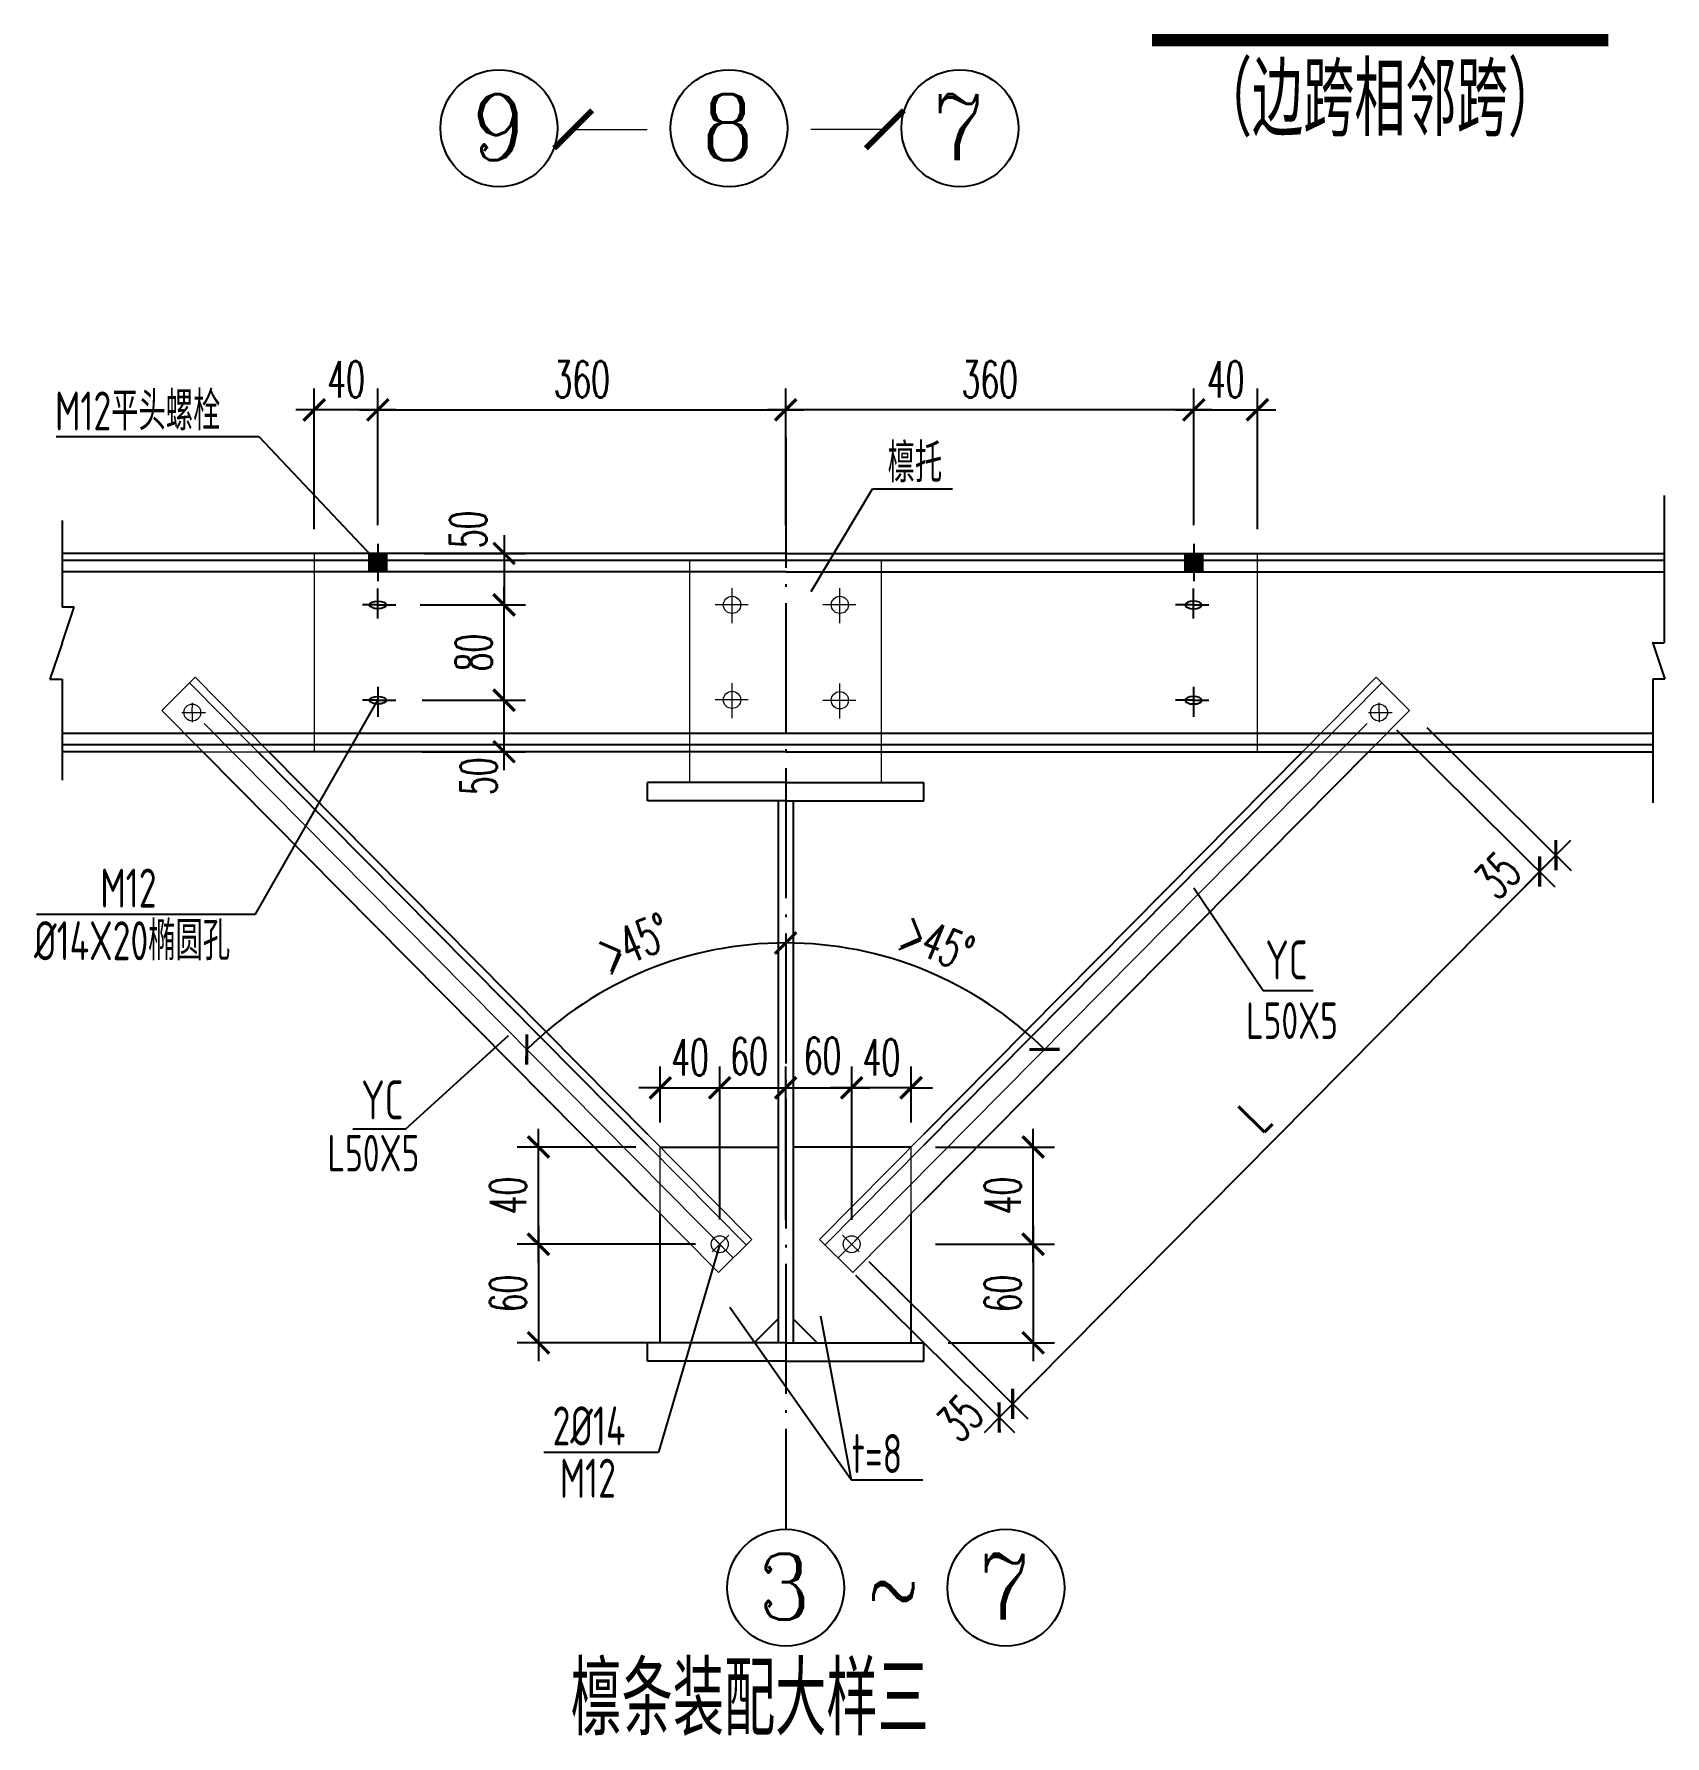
# Model space of a CAD drawing. Extents: x -307088 to 5640332, y -3541089 to -2181377.
# Drawn here: x 5561042 to 5576102, y -3395490 to -3379777 of the extents above; entities that cross this region are included whole.
import ezdxf
from ezdxf.enums import TextEntityAlignment as Align

# ---------------------------------------------------------------- set-up
doc = ezdxf.new("R2010")
doc.units = 0
doc.header["$LTSCALE"] = 100
doc.header["$MEASUREMENT"] = 0
for name, pattern in [('ACAD_ISO02W100', [15, 12, -3]), ('ACAD_ISO04W100', [30.5, 24, -3, 0.5, -3]), ('CENTER', [2, 1.25, -0.25, 0.25, -0.25]), ('DASH', [0.35, 0.25, -0.1])]:
    doc.linetypes.add(name, pattern=pattern)
doc.layers.get('0').update_dxf_attribs({"linetype": 'CONTINUOUS'})
doc.layers.get('DEFPOINTS').update_dxf_attribs({"linetype": 'CONTINUOUS'})
for name, color, linetype in [('11', 7, 'CONTINUOUS'), ('PUB_DIM', 3, 'CONTINUOUS'), ('PUB_TEXT', 7, 'CONTINUOUS'), ('标注', 7, 'CONTINUOUS'), ('螺栓', 15, 'CONTINUOUS')]:
    doc.layers.add(name, color=color, linetype=linetype)
for name, color, linetype, lineweight in [('虚线', 8, 'ACAD_ISO02W100', 9), ('轮廓', 7, 'CONTINUOUS', 9), ('轴线', 1, 'CENTER', 13)]:
    doc.layers.add(name, color=color, linetype=linetype, lineweight=lineweight)
doc.styles.add('_HZTXT', font='tssdeng.shx', dxfattribs={"width": 0.8, "bigfont": 'HZTXT.shx'})
doc.styles.add('DIM_FONT', font='SIMPLEX.shx', dxfattribs={"width": 0.6, "bigfont": 'hztxt.shx'})
doc.styles.add('HZTXT1', font='simplex.shx', dxfattribs={"width": 0.7, "height": 1000, "bigfont": 'hztxt.shx'})
doc.styles.add('ROMANC', font='ROMANC.shx', dxfattribs={"width": 0.7, "height": 700})
doc.dimstyles.new('dim100', dxfattribs={"dimtxt": 300, "dimasz": 176, "dimexe": 176, "dimexo": 200, "dimgap": 100, "dimtad": 1, "dimdec": 0, "dimdsep": 46, "dimtxsty": 'DIM_FONT', "dimblk": 'ARCHTICK', "dimcen": 2.5, "dimdle": 150, "dimclrd": 136, "dimclre": 136, "dimclrt": 7, "dimadec": 0, "dimazin": 0, "dimtfac": 1, "dimtdec": 0, "dimtix": 1, "dimtmove": 2, "dimatfit": 2, "dimldrblk": 'ARCHTICK', "dimfxl": 1, "dimlwd": -1, "dimarcsym": 0})

# ---------------------------------------------------------------- blocks, each defined once
blk = doc.blocks.new('A$C3B1F439F')
at = {"layer": '轮廓'}
for p, q in [((-154.8810279422905, -153.395004266029), (190.4352537734667, 188.6081010246126)), ((0, 0), (-138.8577933646739, 140.202986903023)), ((0, 0), (138.8577933651395, -140.202986903023))]:
    blk.add_line(p, q, dxfattribs=at)
blk.add_circle((0, 2.764863893389702e-10), 173.6813268979782, dxfattribs=at)
blk = doc.blocks.new('轴线号')
at = {"layer": 'PUB_DIM', "lineweight": -3}
blk.add_circle((0, -400), 400, dxfattribs=at)
at = {"layer": 'PUB_TEXT', "lineweight": -3, "style": 'ROMANC', "width": 0.8888888888888923}
blk.add_attdef('A', text='', height=450, dxfattribs=at).set_placement((-190.3437197536987, -618.2701842020033), (171.5610421510646, -618.2701842020033), align=Align.FIT)
blk = doc.blocks.new('A$C280F6FDE')
at = {"layer": '轮廓'}
for p, q in [((-244.3734689819394, 244.3734689818875), (261.523158042226, -261.5231580422314)), ((235.4957605228992, 235.4957605229056), (-242.2411226265831, -242.2411226265303))]:
    blk.add_line(p, q, dxfattribs=at)
blk.add_circle((2.52895508275833, 6.10543766020055), 176.9472, dxfattribs=at)
blk = doc.blocks.new('_ARCHTICK')
at = {"color": 0, "linetype": 'ByBlock', "const_width": 0.15}
blk.add_lwpolyline([(-0.5, -0.5), (0.5, 0.5)], dxfattribs=at)

msp = doc.modelspace()

# ---------------------------------------------------------------- linework, layer by layer
at = {"color": 136, "linetype": 'ByBlock'}
for p, q in [((5563629.872933952, -3384347.778070449), (5563629.872933952, -3383048.749817878)), ((5564217.173353497, -3384311.063803817), (5564217.173353497, -3383048.749817878)), ((5564217.173353497, -3384311.063803817), (5564217.173353497, -3383048.749817878)), ((5567983.130668297, -3383996.063803817), (5567983.130668297, -3383048.749817878)), ((5567983.130668297, -3384311.063803817), (5567983.130668297, -3383048.749817878)), ((5571751.997567417, -3384311.063803817), (5571751.997567417, -3383048.749817878)), ((5571751.997567417, -3384311.063803817), (5571751.997567417, -3383048.749817878)), ((5572339.297986962, -3384347.778070449), (5572339.297986962, -3383048.749817878)), ((5564385.923353497, -3383246.749817878), (5563461.122933952, -3383246.749817878)), ((5564048.423353497, -3383246.749817878), (5568151.880668297, -3383246.749817878)), ((5571920.747567417, -3383246.749817878), (5567814.380668297, -3383246.749817878)), ((5571583.247567417, -3383246.749817878), (5572508.047986962, -3383246.749817878)), ((5565383.033657445, -3384404.028070449), (5565383.033657445, -3385048.767975133)), ((5564644.060938803, -3384572.778070449), (5565581.033657445, -3384572.778070449)), ((5565383.033657445, -3386096.692131655), (5565383.033657445, -3384880.017975133)), ((5564607.257476885, -3385048.767975133), (5565581.033657445, -3385048.767975133)), ((5564939.304643311, -3385048.767975133), (5565581.033657445, -3385048.767975133)), ((5564626.270938851, -3385927.942131655), (5565581.033657445, -3385927.942131655)), ((5564626.270938851, -3385927.942131655), (5565581.033657445, -3385927.942131655)), ((5565383.033657445, -3386572.682036339), (5565383.033657445, -3385927.942131655)), ((5573622.0744278, -3386200.527286396), (5575085.680008467, -3387650.090136622)), ((5573622.0744278, -3386200.527286396), (5575085.68000846, -3387650.090136615)), ((5573903.945942182, -3386179.67456088), (5575235.682932967, -3387498.634049429)), ((5564626.270938851, -3386403.932036339), (5565581.033657445, -3386403.932036339)), ((5575095.002529833, -3387359.303420444), (5575234.333158817, -3387218.623017307)), ((5569960.576293064, -3392543.469731348), (5575063.747300489, -3387390.861436781)), ((5574944.999605326, -3387510.75950763), (5575095.002529833, -3387359.303420444)), ((5574944.999605326, -3387510.75950763), (5575095.002529833, -3387359.303420444)), ((5574944.999605326, -3387510.75950763), (5574805.668976339, -3387651.439910766)), ((5566825.505784059, -3389827.865020161), (5566825.505784059, -3389308.581294775)), ((5567373.912561629, -3389646.218452521), (5567373.912561629, -3389308.581294775)), ((5567373.912561629, -3390722.085894247), (5567373.912561629, -3389308.581294775)), ((5567983.130668297, -3390725.86340028), (5567983.130668297, -3389308.581294775)), ((5567983.130668297, -3390722.085894247), (5567983.130668297, -3389308.581294775)), ((5568592.348774964, -3389646.218452521), (5568592.348774964, -3389308.581294775)), ((5568592.348774964, -3390725.86340028), (5568592.348774964, -3389308.581294775)), ((5569140.755552534, -3389827.865020161), (5569140.755552534, -3389308.581294775)), ((5566825.505784059, -3389506.581294775), (5566627.505784059, -3389506.581294775)), ((5566825.505784059, -3389506.581294775), (5567373.912561629, -3389506.581294775)), ((5567205.162561629, -3389506.581294775), (5568151.880668297, -3389506.581294775)), ((5567373.912561629, -3389506.581294775), (5567571.912561629, -3389506.581294775)), ((5567814.380668297, -3389506.581294775), (5568761.098774964, -3389506.581294775)), ((5568592.348774964, -3389506.581294775), (5568394.348774964, -3389506.581294775)), ((5569140.755552534, -3389506.581294775), (5568592.348774964, -3389506.581294775)), ((5569140.755552534, -3389506.581294775), (5569338.755552534, -3389506.581294775)), ((5565700.498825273, -3391119.61340028), (5565700.498825273, -3389884.115020161)), ((5570268.083953608, -3391119.61340028), (5570268.083953608, -3389884.115020161)), ((5566600.505784059, -3390052.865020161), (5565502.498825273, -3390052.865020161)), ((5569365.755552534, -3390052.865020161), (5570466.083953608, -3390052.865020161)), ((5565700.498825273, -3390782.11340028), (5565700.498825273, -3392029.158365048)), ((5570268.083953608, -3390782.11340028), (5570268.083953608, -3392029.158365048)), ((5567148.912561629, -3390950.86340028), (5565502.498825273, -3390950.86340028)), ((5566600.505784059, -3390950.86340028), (5565502.498825273, -3390950.86340028)), ((5569365.755552534, -3390950.86340028), (5570466.083953608, -3390950.86340028)), ((5569365.755552534, -3390950.86340028), (5570466.083953608, -3390950.86340028)), ((5568752.212869445, -3391109.193660482), (5570220.004391652, -3392562.902289623)), ((5568752.212869439, -3391109.193660489), (5570220.004391359, -3392562.902289479)), ((5568627.240855416, -3391235.376348696), (5570095.032377625, -3392689.084977836)), ((5567148.912561629, -3391860.408365048), (5565502.498825273, -3391860.408365048)), ((5569483.327908434, -3391860.408365048), (5570466.083953608, -3391860.408365048)), ((5570079.32398851, -3392423.571660643), (5570218.654617488, -3392282.891257501)), ((5570079.32398851, -3392423.571660643), (5569954.351974482, -3392549.754348857)), ((5570079.32398851, -3392423.571660643), (5569954.351974482, -3392549.754348857)), ((5569954.351974482, -3392549.754348857), (5569815.021345504, -3392690.434751999))]:
    msp.add_line(p, q, dxfattribs=at)
for centre, radius, start, end in [((5567983.130668297, -3391565.983345373), 3397.15528695467, 90, 134.723811734721), ((5567983.130668297, -3391565.983345374), 3397.155286954086, 45.27618826527895, 90)]:
    msp.add_arc(centre, radius, start, end, dxfattribs=at)
at = {"layer": '11', "color": 7}
msp.add_line((5569027.137558568, -3388228.035425137), (5569228.649428131, -3388146.708846115), dxfattribs=at)
at = {"layer": 'DEFPOINTS', "color": 0, "linetype": 'ByBlock'}
for p in [(5563629.872933952, -3383246.749817878), (5567983.130668297, -3383246.749817878), (5567983.130668297, -3383246.749817878), (5572339.297986962, -3383246.749817878), (5567983.130668297, -3383506.269211544), (5567983.130668297, -3383506.269211544), (5567983.130668297, -3384221.063803817), (5563629.872933952, -3384572.778070449), (5564217.173353497, -3384536.063803817), (5564217.173353497, -3384536.063803817), (5564419.060938803, -3384572.778070449), (5571751.997567417, -3384536.063803817), (5571751.997567417, -3384536.063803817), (5572339.297986962, -3384572.778070449), (5576008.646943701, -3384572.778070449), (5564382.257476885, -3385048.767975133), (5564714.304643311, -3385048.767975133), (5565383.033657445, -3385048.767975133), (5565383.033657445, -3385048.767975133), (5575971.843481783, -3385048.767975133), (5564401.270938851, -3385927.942131655), (5564401.270938851, -3385927.942131655), (5565383.033657445, -3385927.942131655), (5575990.856943751, -3385927.942131656), (5575990.856943751, -3385927.942131656), (5562612.40838995, -3386143.231859796), (5573353.852946645, -3386143.231859796), (5573462.210333327, -3386042.197026185), (5573462.210333327, -3386042.197026185), (5573744.081847709, -3386021.344300671), (5564401.270938851, -3386403.932036339), (5575990.856943751, -3386403.932036339), (5575990.856943751, -3386687.684431146), (5575095.002529833, -3387359.303420444), (5574944.999605332, -3387510.759507637), (5567373.912561629, -3389506.581294775), (5567983.130668297, -3389506.581294775), (5568592.348774964, -3389506.581294775), (5568592.348774964, -3389506.581294775), (5567373.912561629, -3389871.218452521), (5568592.348774964, -3389871.218452521), (5565700.498825273, -3390052.865020161), (5566825.505784059, -3390052.865020161), (5566825.505784059, -3390052.865020161), (5569140.755552534, -3390052.865020161), (5569140.755552534, -3390052.865020161), (5570268.083953608, -3390052.865020161), (5566825.505784059, -3390950.86340028), (5567373.912561629, -3390947.085894247), (5567373.912561629, -3390950.86340028), (5567983.130668297, -3390947.085894247), (5567983.130668297, -3390950.86340028), (5568592.348774964, -3390950.86340028), (5568592.348774964, -3390950.86340028), (5568592.348774964, -3390950.86340028), (5569140.755552534, -3390950.86340028), (5569140.755552534, -3390950.86340028), (5567498.884575658, -3391077.046088492), (5568467.376760937, -3391077.046088492), (5568467.376760937, -3391077.046088492), (5565700.498825273, -3391860.408365048), (5567373.912561629, -3391860.408365048), (5569258.327908434, -3391860.408365048), (5570268.083953608, -3391860.408365048), (5569954.351974482, -3392549.754348857), (5567983.130668297, -3393581.519123198), (5567983.130668297, -3393581.519123198)]:
    msp.add_point(p, dxfattribs=at)
at = {"layer": 'PUB_DIM', "lineweight": -3, "const_width": 112.5}
msp.add_lwpolyline([(5571365.206390966, -3379833.654174882), (5575578.538642121, -3379833.654174882)], dxfattribs=at)
at = {"layer": '标注', "color": 136, "ltscale": 1.5}
for p, q in [((5561245.6193853, -3383492.016910383), (5563119.584755508, -3383492.016910383)), ((5568785.958174642, -3383977.682473829), (5569522.95393349, -3383977.682473829)), ((5561063.658033481, -3387903.447651431), (5563087.759822773, -3387903.447651431)), ((5572854.177312946, -3388610.533889318), (5572392.710340105, -3388610.533889318)), ((5565749.115770288, -3392871.751299814), (5566808.056882964, -3392871.751299814))]:
    msp.add_line(p, q, dxfattribs=at)
at = {"layer": '标注', "color": 136}
for p, q in [((5563119.584755508, -3383492.016910383), (5564217.173353497, -3384656.977172618)), ((5568219.881312652, -3384923.292586243), (5568785.958174642, -3383977.682473829)), ((5563087.759822773, -3387903.447651431), (5564217.173353497, -3385927.942131655)), ((5572392.710340105, -3388610.533889318), (5571751.818868207, -3387664.362361892)), ((5564476.594339464, -3389884.359527445), (5565423.443025678, -3389023.105416812)), ((5563985.497846432, -3389884.359527445), (5564476.594339464, -3389884.359527445)), ((5567373.912561629, -3390950.86340028), (5566808.056882964, -3392871.751299814)), ((5568586.597594552, -3393127.289489297), (5567468.096847499, -3391535.007387101)), ((5568305.809644902, -3391610.653825224), (5568586.597594552, -3393127.289489297)), ((5568586.597594552, -3393127.289489297), (5569249.218314748, -3393127.289489297))]:
    msp.add_line(p, q, dxfattribs=at)
at = {"layer": '标注'}
for p, q in [((5576096.052664371, -3384036.924210472), (5576096.052664371, -3385398.448997146)), ((5561300.6129569, -3384269.700436805), (5561300.6129569, -3385070.272839886)), ((5564217.173353497, -3385172.609684495), (5564217.173353497, -3384894.970028701)), ((5571749.0879831, -3385172.609684495), (5571749.0879831, -3384894.970028701)), ((5564217.173353497, -3385048.767975133), (5564076.366700588, -3385048.767975133)), ((5564217.173353497, -3385048.767975133), (5564382.257476885, -3385048.767975133)), ((5571749.0879831, -3385048.767975133), (5571584.003859712, -3385048.767975133)), ((5571749.0879831, -3385048.767975133), (5571889.894636007, -3385048.767975133)), ((5561412.101365438, -3385070.272839886), (5561300.6129569, -3385070.272839886)), ((5561300.6129569, -3385402.541754557), (5561412.101365438, -3385070.272839886)), ((5561300.6129569, -3385402.541754557), (5561189.124548364, -3385734.810669228)), ((5575984.564255835, -3385398.448997146), (5576096.052664371, -3385398.448997146)), ((5575990.856943751, -3385402.541754557), (5575984.564255835, -3385398.448997146)), ((5575990.856943751, -3385402.541754557), (5576102.345352286, -3385734.810669228)), ((5561189.124548364, -3385734.810669228), (5561300.6129569, -3385734.810669228)), ((5561300.6129569, -3385734.810669228), (5561300.6129569, -3386665.946303674)), ((5564217.173353497, -3385804.100422293), (5564217.173353497, -3386081.740078087)), ((5571749.0879831, -3385804.100422293), (5571749.0879831, -3386081.740078087)), ((5575990.856943751, -3385734.810669228), (5575990.856943751, -3386874.700365651)), ((5576102.345352286, -3385734.810669228), (5575990.856943751, -3385734.810669228)), ((5564217.173353497, -3385927.942131655), (5564076.366700588, -3385927.942131655)), ((5564217.173353497, -3385927.942131655), (5564382.257476885, -3385927.942131655)), ((5571749.0879831, -3385927.942131655), (5571584.003859712, -3385927.942131655)), ((5571749.0879831, -3385927.942131655), (5571889.894636007, -3385927.942131655))]:
    msp.add_line(p, q, dxfattribs=at)
for centre in [(5564217.173353497, -3385048.767975133), (5564217.173353497, -3385927.942131655)]:
    msp.add_ellipse(centre, major_axis=(-76.2141774889215, 0), ratio=0.456206747553017, dxfattribs=at)
at = {"layer": '标注', "extrusion": (0, 0, -1)}
for centre in [(5571749.0879831, -3385048.767975133), (5571749.0879831, -3385927.942131655)]:
    msp.add_ellipse(centre, major_axis=(76.21417748892145, 0), ratio=0.4562067475530172, dxfattribs=at)
at = {"layer": '虚线', "linetype": 'Continuous', "ltscale": 40}
for p, q in [((5563629.872933952, -3384572.778070449), (5563629.872933952, -3386403.932036339)), ((5572336.388402645, -3384572.778070449), (5572336.388402645, -3386403.932036339))]:
    msp.add_line(p, q, dxfattribs=at)
at = {"layer": '虚线', "ltscale": 5000}
for p, q in [((5562612.40838995, -3386143.231859796), (5567498.884575658, -3391077.046088492)), ((5573353.852946645, -3386143.231859796), (5568467.376760937, -3391077.046088492))]:
    msp.add_line(p, q, dxfattribs=at)
at = {"layer": '虚线', "ltscale": 40}
for p, q in [((5566825.505784059, -3390669.265606599), (5566825.505784059, -3390052.865020161)), ((5569140.755552534, -3390669.265606599), (5569140.755552534, -3390052.865020161))]:
    msp.add_line(p, q, dxfattribs=at)
at = {"layer": '螺栓', "color": 1, "linetype": 'ACAD_ISO04W100', "ltscale": 0.5}
msp.add_line((5567983.130668297, -3383506.269211544), (5567983.130668297, -3393581.519123198), dxfattribs=at)
at = {"layer": '螺栓', "color": 3, "lineweight": -3, "ltscale": 1.5}
for p, q in [((5567983.130668297, -3384572.778070449), (5561300.6129569, -3384572.778070449)), ((5567983.130668297, -3384572.778070449), (5576096.052664371, -3384572.778070449)), ((5567983.130668297, -3384742.878053438), (5561300.6129569, -3384742.878053438)), ((5567983.130668297, -3384742.878053438), (5576096.052664371, -3384742.878053438)), ((5562601.096442915, -3386403.932036339), (5561303.373551026, -3386403.932036339)), ((5562601.096442915, -3386403.932036339), (5566707.380795872, -3390549.996275217)), ((5563211.58290367, -3386403.932036339), (5566707.380795872, -3389933.595688778)), ((5567983.130668297, -3386403.932036339), (5563211.58290367, -3386403.932036339)), ((5567983.130668297, -3386403.932036339), (5572754.678432925, -3386403.932036339)), ((5573365.164893677, -3386403.932036339), (5569258.880540721, -3390549.996275217)), ((5572754.678432925, -3386403.932036339), (5569258.880540721, -3389933.595688778)), ((5573365.164893677, -3386403.932036339), (5575990.856943751, -3386403.932036339)), ((5566707.380795872, -3386857.784414135), (5566707.380795872, -3386687.684431146)), ((5567983.130668297, -3386687.684431146), (5566707.380795872, -3386687.684431146)), ((5567983.130668297, -3386687.684431146), (5569258.880540721, -3386687.684431146)), ((5569258.880540721, -3386857.784414135), (5569258.880540721, -3386687.684431146)), ((5567983.130668297, -3386857.784414135), (5566707.380795872, -3386857.784414135)), ((5567914.697071092, -3386857.784414135), (5567914.697071092, -3391860.408365048)), ((5567983.130668297, -3386857.784414135), (5569258.880540721, -3386857.784414135)), ((5568051.564265501, -3386857.784414135), (5568051.564265501, -3391860.408365048)), ((5566825.505784059, -3390052.865020161), (5567914.697071092, -3390052.865020161)), ((5569140.755552534, -3390052.865020161), (5568051.564265501, -3390052.865020161)), ((5566825.505784059, -3391860.408365048), (5566825.505784059, -3390669.265606599)), ((5569140.755552534, -3391860.408365048), (5569140.755552534, -3390669.265606599)), ((5567914.697071092, -3391639.408042054), (5567693.06613216, -3391860.408365048)), ((5568051.564265504, -3391639.408042054), (5568273.195204435, -3391860.408365048)), ((5566707.380795872, -3392030.508348038), (5566707.380795872, -3391860.408365048)), ((5567983.130668297, -3391860.408365048), (5566707.380795872, -3391860.408365048)), ((5567983.130668297, -3391860.408365048), (5569258.880540721, -3391860.408365048)), ((5569258.880540721, -3392030.508348038), (5569258.880540721, -3391860.408365048)), ((5567983.130668297, -3392030.508348038), (5566707.380795872, -3392030.508348038)), ((5567983.130668297, -3392030.508348038), (5569258.880540721, -3392030.508348038))]:
    msp.add_line(p, q, dxfattribs=at)
at = {"layer": '螺栓', "color": 7, "linetype": 'Continuous', "ltscale": 1.5}
for p, q in [((5564217.173353497, -3384483.711969417), (5564217.173353497, -3384830.242375819)), ((5571751.997567417, -3384483.711969417), (5571751.997567417, -3384830.242375819))]:
    msp.add_line(p, q, dxfattribs=at)
at = {"layer": '螺栓', "color": 7, "linetype": 'DASH', "ltscale": 5000}
for p, q in [((5576096.052664371, -3384636.565564071), (5561300.6129569, -3384636.565564071)), ((5575990.856943751, -3386233.83205335), (5561303.373551026, -3386233.83205335)), ((5575990.856943751, -3386340.144542719), (5561303.373551026, -3386340.144542719)), ((5563109.835160211, -3386403.932036339), (5566707.380795872, -3390036.329119851)), ((5572856.426176382, -3386403.932036339), (5569258.880540721, -3390036.329119851))]:
    msp.add_line(p, q, dxfattribs=at)
at = {"layer": '螺栓', "color": 7, "lineweight": -3, "ltscale": 1.5}
msp.add_line((5566373.473698083, -3388458.759419126), (5566461.424879905, -3388270.585258039), dxfattribs=at)
at = {"layer": '螺栓', "color": 7, "linetype": 'Continuous', "ltscale": 1.5, "const_width": 180}
for points in [[(5564217.173353497, -3384572.778070449), (5564217.173353497, -3384742.878053438)], [(5571751.997567417, -3384572.778070449), (5571751.997567417, -3384742.878053438)]]:
    msp.add_lwpolyline(points, dxfattribs=at)
at = {"layer": '轮廓'}
for p, q in [((5567098.394668298, -3386687.684431146), (5567098.394668298, -3384636.565564071)), ((5568867.866668299, -3386687.684431146), (5568867.866668299, -3384636.565564071)), ((5562530.365459405, -3385716.115255572), (5562222.179488886, -3386021.344300671)), ((5563109.835160211, -3386403.932036339), (5562479.001130987, -3385766.986763088)), ((5563211.58290367, -3386403.932036339), (5562530.365459407, -3385716.115255572)), ((5572754.678432925, -3386403.932036339), (5573435.89587719, -3385716.115255572)), ((5572856.426176382, -3386403.932036339), (5573487.26020561, -3385766.986763088)), ((5573435.89587719, -3385716.115255572), (5573744.081847709, -3386021.344300671)), ((5562601.096442915, -3386403.932036339), (5562222.179488886, -3386021.344300671)), ((5573365.164893677, -3386403.932036339), (5573744.081847709, -3386021.344300671)), ((5562601.096442915, -3386403.932036339), (5563211.58290367, -3386403.932036339)), ((5572754.678432925, -3386403.932036339), (5573365.164893677, -3386403.932036339)), ((5566707.380795872, -3389933.595688778), (5567671.01601482, -3390906.566184044)), ((5569258.880540721, -3389933.595688778), (5568295.245321777, -3390906.566184044)), ((5566707.380795872, -3390036.329119851), (5567619.651686398, -3390957.437691561)), ((5569258.880540721, -3390036.329119851), (5568346.609650195, -3390957.437691561)), ((5566707.380795872, -3390549.996275217), (5567362.830044298, -3391211.795229142)), ((5569258.880540721, -3390549.996275217), (5568603.431292295, -3391211.795229142)), ((5567304.216099055, -3391019.891152199), (5567459.608425828, -3390865.989754818)), ((5568662.045237539, -3391019.891152199), (5568506.652910767, -3390865.989754818)), ((5567373.912561629, -3390950.86340028), (5567311.426554617, -3390887.772056174)), ((5567362.830044298, -3391211.795229141), (5567671.01601482, -3390906.566184044)), ((5567373.912561629, -3390950.86340028), (5567436.398568645, -3391013.954744386)), ((5568603.431292295, -3391211.795229141), (5568295.245321775, -3390906.566184044)), ((5568592.348774964, -3390950.86340028), (5568529.862767952, -3391013.954744386)), ((5568592.348774964, -3390950.86340028), (5568654.83478198, -3390887.772056174))]:
    msp.add_line(p, q, dxfattribs=at)
for centre in [(5567373.912561629, -3390950.86340028), (5568592.348774964, -3390950.86340028)]:
    msp.add_circle(centre, 78.1565971040902, dxfattribs=at)

# ---------------------------------------------------------------- block references
at = {"color": 136, "linetype": 'ByBlock'}
for p, xscale, yscale, zscale, rotation in [((5563629.872933952, -3383246.749817878), 198, 198, 198, 180), ((5564217.173353497, -3383246.749817878), 198, 198, 198, 180), ((5567983.130668297, -3383246.749817878), 198, 198, 198, 180), ((5571751.997567417, -3383246.749817878), 198, 198, 198, 180), ((5565383.033657445, -3384572.778070449), 198, 198, 198, 90), ((5565383.033657445, -3385048.767975133), 198, 198, 198, 270), ((5565383.033657445, -3385048.767975133), 198, 198, 198, 90), ((5565383.033657445, -3385927.942131655), 198, 198, 198, 90), ((5565383.033657445, -3385927.942131655), 198, 198, 198, 270), ((5565383.033657445, -3386403.932036339), 198, 198, 198, 270), ((5575095.002529833, -3387359.303420444), 197.9999999997679, 197.9999999997679, 197.9999999997679, 225.2761882720445), ((5574944.999605332, -3387510.759507637), 197.9999999995731, 197.9999999995731, 197.9999999995731, 45.2761882722163), ((5574944.999605326, -3387510.75950763), 197.9999999995731, 197.9999999995731, 197.9999999995731, 45.2761882722163), ((5567983.130668297, -3388168.828058419), 198, 198, 198, 180), ((5565592.586310361, -3389152.280439788), 198.0000000000083, 198.0000000000083, 198.0000000000083, 224.7238117253832), ((5570373.675026232, -3389152.280439789), 198.0000000000083, 198.0000000000083, 198.0000000000083, 315.2761882746168), ((5567373.912561629, -3389506.581294775), 198, 198, 198, 180), ((5567373.912561629, -3389506.581294775), 198, 198, 198, 180), ((5567983.130668297, -3389506.581294775), 198, 198, 198, 180), ((5569140.755552534, -3389506.581294775), 198, 198, 198, 180), ((5565700.498825273, -3390052.865020161), 198, 198, 198, 90), ((5570268.083953608, -3390052.865020161), 198, 198, 198, 90), ((5565700.498825273, -3390950.86340028), 198, 198, 198, 90), ((5565700.498825273, -3390950.86340028), 198, 198, 198, 270), ((5570268.083953608, -3390950.86340028), 198, 198, 198, 90), ((5570268.083953608, -3390950.86340028), 198, 198, 198, 270), ((5565700.498825273, -3391860.408365048), 198, 198, 198, 270), ((5570268.083953608, -3391860.408365048), 198, 198, 198, 270), ((5570079.32398851, -3392423.571660643), 198.0000000004015, 198.0000000004015, 198.0000000004015, 225.2761882745019), ((5570079.323988222, -3392423.571660494), 197.9999999997679, 197.9999999997679, 197.9999999997679, 225.2761882720445), ((5569954.351974482, -3392549.754348857), 197.9999999992218, 197.9999999992218, 197.9999999992218, 45.27618827484658)]:
    msp.add_blockref('_ARCHTICK', p, dxfattribs=dict(at, xscale=xscale, yscale=yscale, zscale=zscale, rotation=rotation))
at = {"color": 136, "linetype": 'ByBlock', "xscale": 198, "yscale": 198, "zscale": 198}
for p in [(5564217.173353497, -3383246.749817878), (5567983.130668297, -3383246.749817878), (5571751.997567417, -3383246.749817878), (5572339.297986962, -3383246.749817878), (5567983.130668297, -3388168.828058419), (5566825.505784059, -3389506.581294775), (5567983.130668297, -3389506.581294775), (5568592.348774964, -3389506.581294775), (5568592.348774964, -3389506.581294775)]:
    msp.add_blockref('_ARCHTICK', p, dxfattribs=at)
at = {"layer": '标注', "ltscale": 1.5}
ref = msp.add_blockref('轴线号', (5565334.973582136, -3380106.76520448), dxfattribs=dict(at, xscale=1.350000000558794, yscale=1.350000000558794, zscale=1.350000000558794))
ref.add_attrib('A', '9', dxfattribs={"layer": 'PUB_TEXT', "lineweight": -3, "height": 607.4999999999998, "style": 'ROMANC', "width": 0.9934640522883939}).set_placement((5565078.009560469, -3380941.429953153), (5565566.58098904, -3380941.429953153), align=Align.FIT)
ref = msp.add_blockref('轴线号', (5567459.993827363, -3380106.76520448), dxfattribs=dict(at, xscale=1.350000000558794, yscale=1.350000000558794, zscale=1.350000000558794))
ref.add_attrib('A', '8', dxfattribs={"layer": 'PUB_TEXT', "lineweight": -3, "height": 607.4999999999998, "style": 'ROMANC', "width": 0.9934640522883935}).set_placement((5567203.029805695, -3380941.429953153), (5567691.601234267, -3380941.429953153), align=Align.FIT)
ref = msp.add_blockref('轴线号', (5569591.925356231, -3380106.76520448), dxfattribs=dict(at, xscale=1.350000000558794, yscale=1.350000000558794, zscale=1.350000000558794))
ref.add_attrib('A', '7', dxfattribs={"layer": 'PUB_TEXT', "lineweight": -3, "height": 607.4999999999998, "style": 'ROMANC', "width": 0.9934640522883936}).set_placement((5569334.961334563, -3380941.429953153), (5569823.532763135, -3380941.429953153), align=Align.FIT)
at = {"layer": '标注'}
for name, p, xscale, yscale, zscale, rotation in [('A$C280F6FDE', (5567485.466668297, -3385048.809665412), 0.4499999994108588, 0.4499999994108588, 0.4499999994108588, 314.9999998993818), ('A$C280F6FDE', (5568480.794668298, -3385048.809665412), 0.4499999994108588, 0.4499999994108588, 0.4499999994108588, 314.9999998993818), ('A$C280F6FDE', (5567485.466668298, -3385925.880942367), 0.4499999994108588, 0.4499999994108588, 0.4499999994108588, 314.9999998993818), ('A$C280F6FDE', (5568480.794668298, -3385929.392898955), 0.4499999994108588, 0.4499999994108588, 0.4499999994108588, 314.9999998993818), ('A$C3B1F439F', (5562504.051003268, -3386042.197026185), 0.4500000000271546, 0.4500000000271546, 0.4500000000271546, 315.2253216834445), ('A$C3B1F439F', (5573462.210333327, -3386042.197026185), 0.4500000000271546, 0.4500000000271546, 0.4500000000271546, 315.2253216834445)]:
    msp.add_blockref(name, p, dxfattribs=dict(at, xscale=xscale, yscale=yscale, zscale=zscale, rotation=rotation))
at = {"layer": '标注', "ltscale": 1.5}
ref = msp.add_blockref('轴线号', (5567983.130668297, -3393581.519123198), dxfattribs=dict(at, xscale=1.350000000558794, yscale=1.350000000558794, zscale=1.350000000558794))
ref.add_attrib('A', '3', dxfattribs={"layer": 'PUB_TEXT', "lineweight": -3, "height": 607.4999999999998, "style": 'ROMANC', "width": 0.9934640522864998}).set_placement((5567726.16664663, -3394416.183871871), (5568214.7380752, -3394416.183871871), align=Align.FIT)
ref = msp.add_blockref('轴线号', (5570016.995286508, -3393581.519123198), dxfattribs=dict(at, xscale=1.350000000558794, yscale=1.350000000558794, zscale=1.350000000558794))
ref.add_attrib('A', '7', dxfattribs={"layer": 'PUB_TEXT', "lineweight": -3, "height": 607.4999999999998, "style": 'ROMANC', "width": 0.9934640522864999}).set_placement((5569760.03126484, -3394416.183871871), (5570248.602693411, -3394416.183871871), align=Align.FIT)

# ---------------------------------------------------------------- texts
at = {"color": 7, "linetype": 'ByBlock', "char_height": 337.5, "attachment_point": 5, "style": 'DIM_FONT'}
for s, insert in [('40', (5563923.523143725, -3382965.499817878)), ('360', (5566100.152010899, -3382965.499817878)), ('360', (5569867.564117856, -3382965.499817878)), ('40', (5572045.64777719, -3382965.499817878)), ('40', (5567099.709172845, -3389225.331294775)), ('60', (5567644.865186553, -3389214.443608241)), ('60', (5568323.466989361, -3389209.707545221)), ('40', (5568866.55216375, -3389225.331294775))]:
    msp.add_mtext(s, dxfattribs=dict(at, insert=insert))
for s, insert, rotation in [('50', (5565051.904159255, -3384351.167591008), 90), ('80', (5565101.783657445, -3385488.355053395), 90), ('50', (5565148.283082999, -3386630.473559654), 90), ('35', (5574556.917898677, -3387545.758014372), 45.27618827210812), ('{\\Fromans.shx|c1;>45°}', (5566583.66081097, -3388164.197112595), 22.361905862678675), ('{\\Fromans.shx|c1;>45°}', (5569382.600525627, -3388164.197112595), 337.63809413732133), ('L', (5572312.331678687, -3389769.252758802), 45.27618827210812), ('40', (5565419.248825274, -3390501.864210221), 90), ('40', (5569986.833953608, -3390501.864210221), 90), ('60', (5565419.248825274, -3391405.635882664), 90), ('60', (5569986.833953608, -3391405.635882664), 90), ('35', (5569592.794792999, -3392555.921591877), 45.276188274712545)]:
    msp.add_mtext(s, dxfattribs=dict(at, insert=insert, rotation=rotation))
at = {"layer": 'PUB_TEXT', "lineweight": -3, "style": 'HZTXT1', "width": 0.7}
for s, p in [('（边跨相邻跨）', (5571816.49862157, -3380720.235193662)), ('檩条装配大样三', (5565996.312006336, -3395486.418381248))]:
    msp.add_text(s, height=675, dxfattribs=at).set_placement(p)
at = {"layer": 'PUB_TEXT', "lineweight": -3, "style": 'ROMANC', "width": 0.9382716049353013}
msp.add_attdef('~', text='A', height=607.5000000058935, dxfattribs=at).set_placement((5568733.810128117, -3394416.18387188), (5569222.381556692, -3394416.18387188), align=Align.FIT)
at = {"layer": '螺栓', "color": 7, "linetype": 'Continuous', "style": '_HZTXT', "width": 0.7}
for s, p in [('M12平头螺栓', (5561236.187513834, -3383437.404659729)), ('檩托', (5568924.262432484, -3383917.545072264)), ('M12', (5561654.553917725, -3387842.282145672)), ('%%C14X20椭圆孔', (5561042.322123123, -3388328.527072498)), ('YC', (5572412.412411559, -3388505.799890399)), ('YC', (5564064.1756636, -3389797.68752826)), ('2%%C14', (5565830.60571258, -3392808.165119398)), ('t=8', (5568592.40737169, -3393063.053214122)), ('M12', (5565896.801219314, -3393290.892666843))]:
    msp.add_text(s, height=360, dxfattribs=at).set_placement(p)
at = {"layer": '轴线', "color": 7, "lineweight": -3, "style": '_HZTXT', "width": 0.7}
for p in [(5572234.103953626, -3389055.114363808), (5563752.387883944, -3390278.282781094)]:
    msp.add_text('L50X5', height=337.5, dxfattribs=at).set_placement(p)

# ---------------------------------------------------------------- leaders
at = {"layer": '轴线', "color": 3, "linetype": 'Continuous', "lineweight": -3, "ltscale": 1.5}
for points, override in [([(5566020.556695026, -3380657.544289474), (5566703.723458132, -3380657.544289474)], {"dimasz": 350, "dimgap": 100, "dimtad": 0}), ([(5568899.430959699, -3380657.544289474), (5568216.264196591, -3380657.544289474)], {"dimasz": 350, "dimtad": 0})]:
    msp.add_leader(points, dimstyle='dim100', override=override, dxfattribs=at)

doc.saveas('drawing.dxf')
